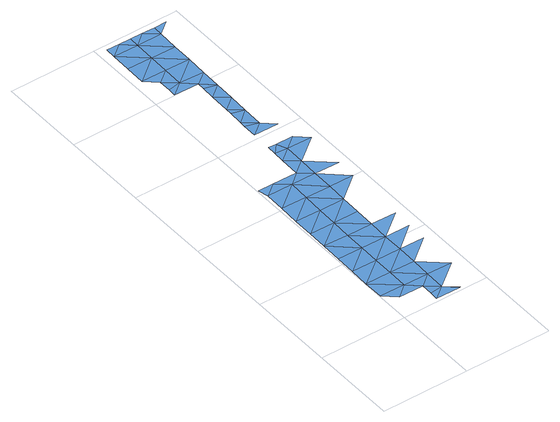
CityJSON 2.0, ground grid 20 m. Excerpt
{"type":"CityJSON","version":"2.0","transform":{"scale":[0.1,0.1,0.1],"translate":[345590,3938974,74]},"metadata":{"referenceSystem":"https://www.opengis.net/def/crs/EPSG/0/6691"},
"CityObjects":{
"waterbody1":{"type":"WaterBody","attributes":{"name":"6","class":"1140","function":"1","WaterBodyRiverFloodingRiskAttribute.description":"3","WaterBodyRiverFloodingRiskAttribute.rankOrg":"1","WaterBodyRiverFloodingRiskAttribute.adminType":"2","WaterBodyRiverFloodingRiskAttribute.scale":"L1"},"geometry":[{"type":"MultiSurface","lod":"1","boundaries":[[[0,1,2]],[[2,1,3]],[[4,5,3]],[[1,6,3]],[[7,8,5]],[[1,0,9]],[[4,7,5]],[[7,10,8]],[[3,6,4]],[[1,11,6]],[[12,13,10]],[[14,15,9]],[[11,1,9]],[[14,16,15]],[[7,17,10]],[[18,15,16]],[[19,20,13]],[[6,21,4]],[[11,9,15]],[[12,10,17]],[[22,7,4]],[[23,24,20]],[[6,11,25]],[[15,18,26]],[[21,22,4]],[[22,17,7]],[[19,13,12]],[[19,23,20]],[[6,25,21]],[[27,28,24]],[[29,28,30]],[[11,15,31]],[[27,30,28]],[[25,11,31]],[[12,17,32]],[[32,17,22]],[[24,23,27]],[[33,22,21]],[[19,34,23]],[[21,25,35]],[[12,32,36]],[[19,12,34]],[[12,36,34]],[[23,37,27]],[[22,38,32]],[[34,37,23]],[[30,27,39]],[[37,40,27]],[[39,27,40]],[[34,41,37]],[[42,39,40]],[[43,39,42]],[[41,40,37]],[[44,43,45]],[[46,44,47]],[[43,42,45]],[[48,42,40]],[[47,44,45]],[[49,45,42]],[[50,51,52]],[[53,54,55]],[[56,47,45]],[[57,58,59]],[[51,57,52]],[[55,54,60]],[[59,61,62]],[[63,54,53]],[[64,51,50]],[[58,61,59]],[[49,56,45]],[[65,66,67]],[[65,60,66]],[[60,54,66]],[[68,69,70]],[[57,51,58]],[[68,62,61]],[[67,71,72]],[[67,66,71]],[[68,73,69]],[[74,51,64]],[[75,76,64]],[[51,77,58]],[[68,61,73]],[[75,72,76]],[[72,71,76]],[[74,77,51]],[[58,77,61]],[[74,64,76]],[[78,69,73]],[[73,79,78]],[[73,61,80]],[[61,77,80]],[[73,81,79]],[[81,73,80]],[[82,79,81]],[[83,82,81]]]}]}
},
"vertices":[
[30,56,3],[58,79,3],[2,80,3],[2,126,3],[60,171,3],[3,172,3],[59,125,3],[61,217,3],[4,218,3],[86,55,3],[5,265,3],[115,78,3],[62,310,3],[6,311,3],[86,29,3],[114,32,3],[85,9,3],[61,264,3],[141,8,3],[63,356,3],[6,357,3],[117,170,3],[117,216,3],[64,402,4],[7,403,4],[116,124,3],[142,8,3],[65,449,4],[8,450,4],[2,473,4],[37,472,4],[172,77,3],[118,263,3],[174,216,3],[120,355,3],[173,169,3],[119,309,3],[121,401,4],[175,262,3],[93,471,5],[121,448,5],[177,400,4],[122,494,5],[94,517,5],[95,543,5],[123,540,5],[95,564,5],[113,563,5],[178,447,4],[180,539,5],[42,796,9],[71,818,9],[43,813,9],[96,610,6],[125,632,6],[96,642,6],[152,563,5],[43,842,9],[72,865,9],[15,865,10],[97,656,6],[73,911,9],[16,912,10],[152,609,6],[99,795,8],[97,688,7],[125,679,7],[97,702,7],[17,958,10],[46,981,10],[17,981,10],[126,725,7],[98,748,7],[73,957,10],[128,817,8],[99,779,8],[127,771,8],[129,864,9],[74,980,10],[102,980,10],[129,910,9],[130,956,10],[131,979,10],[159,979,10]
]}
